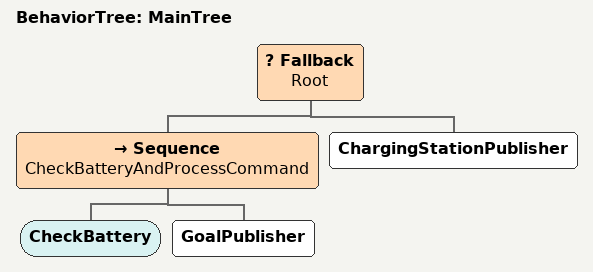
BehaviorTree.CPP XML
<root main_tree_to_execute="MainTree">
  <BehaviorTree ID="MainTree">
    <Fallback name="Root">
      <!-- Sequence to check battery and process the command -->
      <Sequence name="CheckBatteryAndProcessCommand">
        <CheckBattery />
        <GoalPublisher />
      </Sequence>
      <!-- Node to publish charging station coordinates if battery is low -->
      <ChargingStationPublisher />
    </Fallback>
  </BehaviorTree>
</root>
